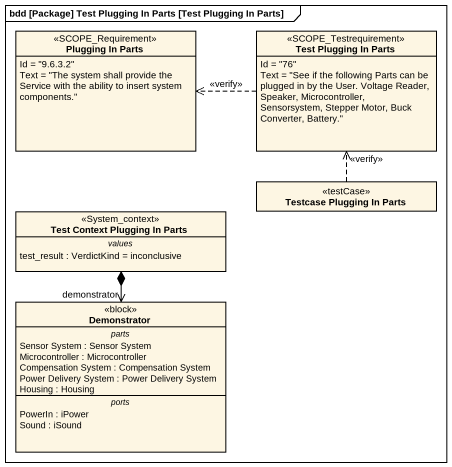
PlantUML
@startuml
mainframe bdd [Package] Test Plugging In Parts [Test Plugging In Parts]
hide circle
hide empty members
class "Plugging In Parts" as Plugging_In_Parts <<SCOPE_Requirement>> {
  Id = "9.6.3.2"
  Text = "The system shall provide the Service with the ability to insert system components."
}
class "Test Plugging In Parts" as Test_Plugging_In_Parts <<SCOPE_Testrequirement>> {
  Id = "76"
  Text = "See if the following Parts can be plugged in by the User. Voltage Reader, Speaker, Microcontroller, Sensorsystem, Stepper Motor, Buck Converter, Battery."
}
class "Testcase Plugging In Parts" as Testcase_Plugging_In_Parts <<testCase>>
class "Test Context Plugging In Parts" as Test_Context_Plugging_In <<System_context>> {
  -- values --
  test_result : VerdictKind = inconclusive
}
class Demonstrator <<block>> {
  -- parts --
  Sensor System : Sensor System
  Microcontroller : Microcontroller
  Compensation System : Compensation System
  Power Delivery System : Power Delivery System
  Housing : Housing
  -- ports --
  PowerIn : iPower
  Sound : iSound
}
Test_Plugging_In_Parts .left.> Plugging_In_Parts : <<verify>>
Testcase_Plugging_In_Parts .up.> Test_Plugging_In_Parts : <<verify>>
Test_Context_Plugging_In *--> "demonstrator" Demonstrator
@enduml
